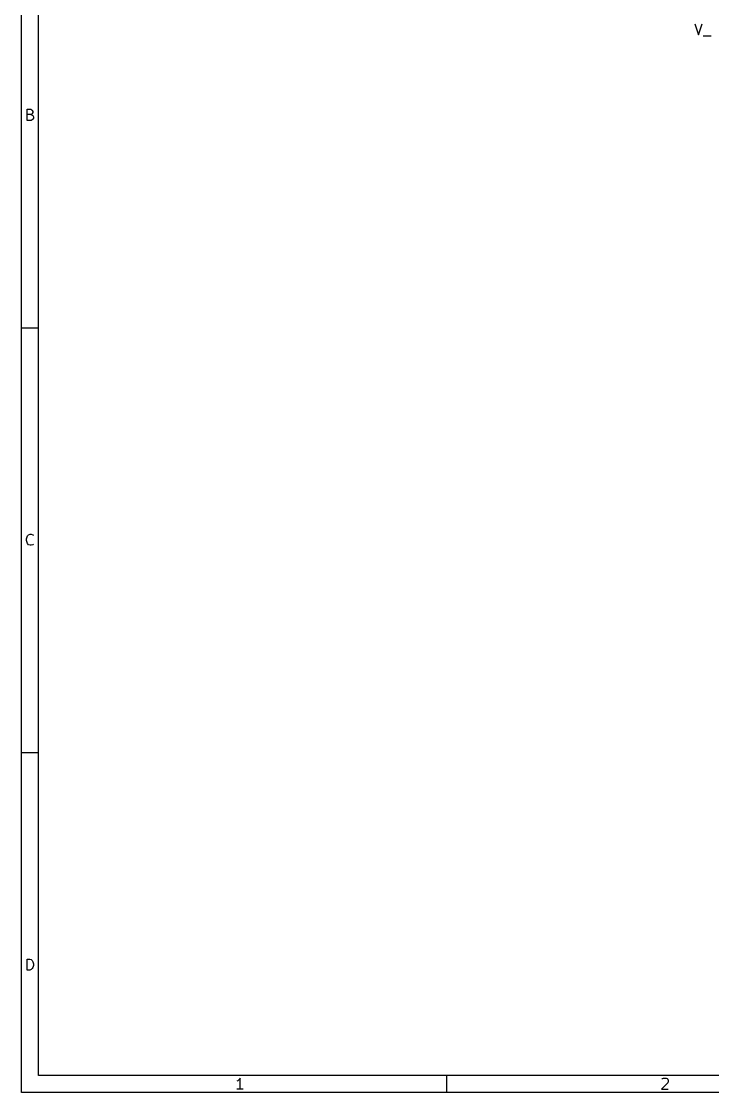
# Model space of a CAD drawing. Extents: x 0.4 to 11.3, y -7.9 to -0.4.
# Drawn here: x 0.394 to 3.594, y -7.874 to -2.911 of the extents above; entities that cross this region are included whole.
import ezdxf

# ---------------------------------------------------------------- set-up
doc = ezdxf.new("R2010")
doc.units = 0
doc.header["$MEASUREMENT"] = 0
doc.layers.add('BROWN2', color=54, linetype='CONTINUOUS')
doc.layers.add('RED2', color=1, linetype='CONTINUOUS')

msp = doc.modelspace()

# ---------------------------------------------------------------- linework, layer by layer
at = {"layer": 'BROWN2', "linetype": 'CONTINUOUS'}
for p, q in [((3.5122, -2.9228), (3.5289, -2.9728)), ((3.5289, -2.9728), (3.5455, -2.9228)), ((3.5503, -2.9776), (3.5884, -2.9776))]:
    msp.add_line(p, q, dxfattribs=at)
at = {"layer": 'RED2', "linetype": 'CONTINUOUS'}
for p, q in [((0.3937, -7.8743), (0.3937, -0.3937)), ((0.4724, -7.7956), (0.4724, -0.4724)), ((0.4197, -3.3698), (0.4197, -3.3186)), ((0.4197, -3.3186), (0.4367, -3.3186)), ((0.4367, -3.3186), (0.4416, -3.3211)), ((0.4416, -3.3211), (0.444, -3.3235)), ((0.444, -3.3235), (0.4465, -3.3284)), ((0.4367, -3.343), (0.4197, -3.343)), ((0.4392, -3.3698), (0.4197, -3.3698)), ((0.4416, -3.3406), (0.4367, -3.343)), ((0.4367, -3.343), (0.444, -3.3455)), ((0.444, -3.3674), (0.4392, -3.3698)), ((0.444, -3.3381), (0.4416, -3.3406)), ((0.4465, -3.3333), (0.444, -3.3381)), ((0.444, -3.3455), (0.4465, -3.3479)), ((0.4465, -3.365), (0.444, -3.3674)), ((0.4465, -3.3284), (0.4465, -3.3333)), ((0.4465, -3.3479), (0.4489, -3.3528)), ((0.4489, -3.3601), (0.4465, -3.365)), ((0.4489, -3.3528), (0.4489, -3.3601)), ((0.3937, -4.3307), (0.4724, -4.3307)), ((0.4172, -5.3091), (0.4197, -5.2993)), ((0.4172, -5.3164), (0.4172, -5.3091)), ((0.4197, -5.2993), (0.4221, -5.2945)), ((0.4221, -5.2945), (0.427, -5.2896)), ((0.427, -5.2896), (0.4343, -5.2872)), ((0.4343, -5.2872), (0.4392, -5.2872)), ((0.4392, -5.2872), (0.4465, -5.2896)), ((0.4465, -5.2896), (0.4489, -5.292)), ((0.4197, -5.3261), (0.4172, -5.3164)), ((0.4221, -5.331), (0.4197, -5.3261)), ((0.427, -5.3359), (0.4221, -5.331)), ((0.4343, -5.3383), (0.427, -5.3359)), ((0.4392, -5.3383), (0.4343, -5.3383)), ((0.4465, -5.3359), (0.4392, -5.3383)), ((0.4489, -5.3335), (0.4465, -5.3359)), ((0.3937, -6.2992), (0.4724, -6.2992)), ((0.4197, -7.3068), (0.4197, -7.2557)), ((0.4197, -7.2557), (0.4319, -7.2557)), ((0.4319, -7.2557), (0.4392, -7.2581)), ((0.4392, -7.2581), (0.444, -7.263)), ((0.444, -7.263), (0.4465, -7.2678)), ((0.4465, -7.2946), (0.444, -7.2995)), ((0.4465, -7.2678), (0.4489, -7.2776)), ((0.4489, -7.2849), (0.4465, -7.2946)), ((0.4489, -7.2776), (0.4489, -7.2849)), ((0.4319, -7.3068), (0.4197, -7.3068)), ((0.4392, -7.3044), (0.4319, -7.3068)), ((0.444, -7.2995), (0.4392, -7.3044)), ((11.2206, -7.7956), (0.4724, -7.7956)), ((1.3965, -7.8193), (1.3916, -7.8217)), ((1.4013, -7.8144), (1.3965, -7.8193)), ((1.4062, -7.8071), (1.4013, -7.8144)), ((1.4062, -7.8583), (1.4062, -7.8071)), ((2.3622, -7.7956), (2.3622, -7.8743)), ((3.3869, -7.8291), (3.3576, -7.8583)), ((3.3601, -7.812), (3.3625, -7.8096)), ((3.3625, -7.8096), (3.3674, -7.8071)), ((3.3674, -7.8071), (3.3796, -7.8071)), ((3.3796, -7.8071), (3.3845, -7.8096)), ((3.3845, -7.8096), (3.3869, -7.812)), ((3.3869, -7.812), (3.3893, -7.8169)), ((3.3893, -7.8217), (3.3869, -7.8291)), ((3.3893, -7.8169), (3.3893, -7.8217)), ((11.2993, -7.8743), (0.3937, -7.8743)), ((1.4208, -7.8583), (1.3916, -7.8583)), ((3.3576, -7.8583), (3.3893, -7.8583))]:
    msp.add_line(p, q, dxfattribs=at)

doc.saveas('drawing.dxf')
